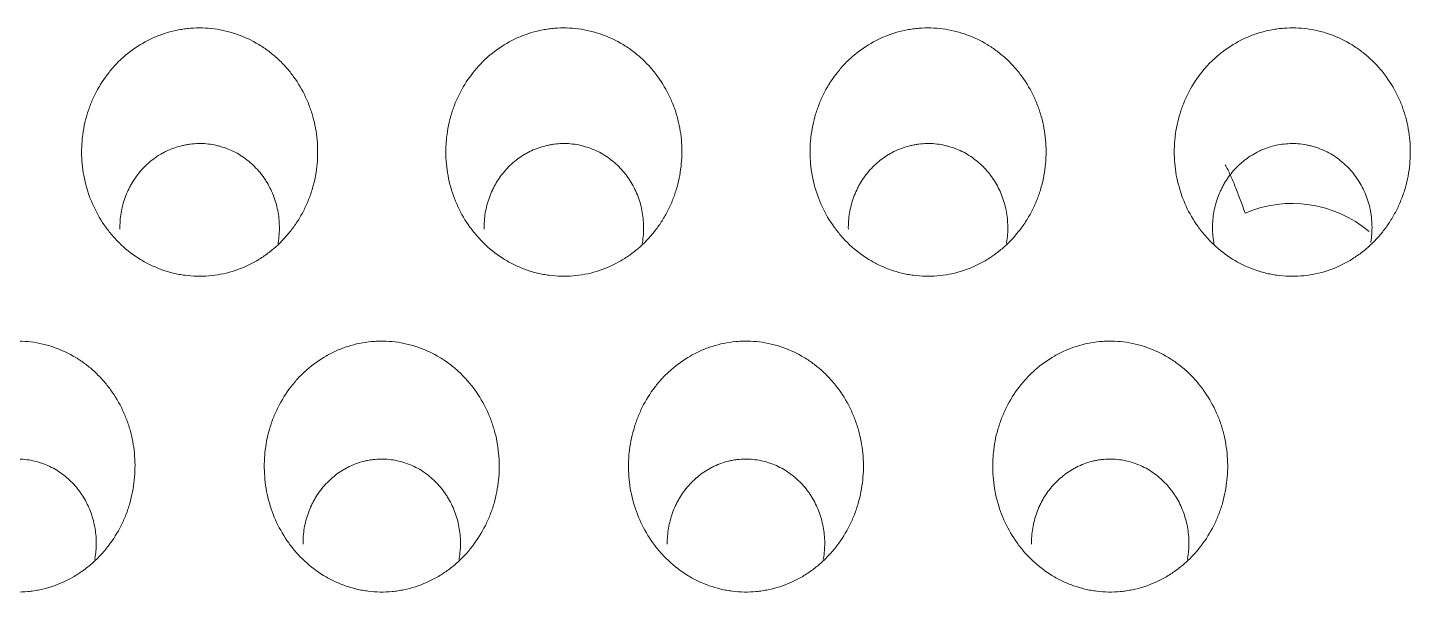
# Model space of a CAD drawing. Header units: millimetres. Extents: x 70151 to 230897, y 35202 to 113211.
# Drawn here: x 179028.43 to 179039.77, y 69169.37 to 69174 of the extents above; entities that cross this region are included whole.
import ezdxf

# ---------------------------------------------------------------- set-up
doc = ezdxf.new("R2010")
doc.units = ezdxf.units.MM
doc.header["$LTSCALE"] = 50
doc.layers.add('2-con', color=2, linetype='Continuous')
doc.layers.add('mark-B', color=2, linetype='Continuous', lineweight=20)

# ---------------------------------------------------------------- blocks, each defined once
blk = doc.blocks.new('무풍1WAY 대형')
at = {"layer": 'mark-B'}
blk.add_ellipse((-383.887, -412.084), major_axis=(0, -1.029), ratio=0.971746, start_param=5.601862, end_param=6.680396, dxfattribs=at)
for points, knots in [([(-381.63, -410.329), (-381.592, -410.383), (-381.559, -410.439), (-381.504, -410.556), (-381.482, -410.617), (-381.449, -410.744), (-381.438, -410.808), (-381.431, -410.905), (-381.43, -410.938), (-381.43, -410.987), (-381.431, -411.003), (-381.433, -411.036), (-381.434, -411.052), (-381.442, -411.133), (-381.454, -411.197), (-381.481, -411.29), (-381.492, -411.321), (-381.515, -411.382), (-381.529, -411.412), (-381.572, -411.5), (-381.607, -411.555), (-381.666, -411.632), (-381.687, -411.657), (-381.72, -411.693), (-381.732, -411.705), (-381.755, -411.727), (-381.767, -411.739), (-381.828, -411.792), (-381.881, -411.83), (-381.952, -411.87), (-381.966, -411.878), (-381.996, -411.893), (-382.011, -411.9), (-382.056, -411.92), (-382.086, -411.931), (-382.179, -411.961), (-382.243, -411.974), (-382.325, -411.981), (-382.341, -411.983), (-382.374, -411.984), (-382.39, -411.984), (-382.439, -411.983), (-382.504, -411.979), (-382.568, -411.968), (-382.616, -411.956), (-382.632, -411.952), (-382.664, -411.943), (-382.679, -411.938), (-382.756, -411.911), (-382.815, -411.883), (-382.885, -411.841), (-382.899, -411.832), (-382.926, -411.814), (-382.966, -411.785), (-383.029, -411.733), (-383.074, -411.686), (-383.117, -411.637), (-383.138, -411.611), (-383.195, -411.532), (-383.228, -411.476), (-383.263, -411.402), (-383.269, -411.387), (-383.282, -411.357), (-383.288, -411.342), (-383.305, -411.295), (-383.314, -411.264), (-383.339, -411.17), (-383.349, -411.106), (-383.357, -411.008), (-383.358, -410.975), (-383.357, -410.91), (-383.355, -410.877), (-383.345, -410.781), (-383.332, -410.717), (-383.31, -410.638), (-383.305, -410.622), (-383.294, -410.591), (-383.277, -410.545), (-383.258, -410.501), (-383.214, -410.414), (-383.18, -410.359), (-383.12, -410.28), (-383.099, -410.255), (-383.055, -410.208), (-383.008, -410.162), (-382.958, -410.122), (-382.918, -410.093), (-382.905, -410.084), (-382.877, -410.066), (-382.863, -410.057), (-382.792, -410.017), (-382.732, -409.99), (-382.639, -409.96), (-382.608, -409.952), (-382.56, -409.942), (-382.543, -409.939), (-382.511, -409.934), (-382.495, -409.932), (-382.414, -409.925), (-382.348, -409.925), (-382.267, -409.936), (-382.251, -409.938), (-382.218, -409.944), (-382.17, -409.954), (-382.092, -409.977), (-382.032, -410.002), (-381.987, -410.023), (-381.973, -410.03), (-381.944, -410.046), (-381.93, -410.054), (-381.86, -410.097), (-381.808, -410.137), (-381.736, -410.204), (-381.714, -410.227), (-381.67, -410.277), (-381.65, -410.302), (-381.63, -410.329)], [0, 0, 0, 0, 0.03125, 0.03125, 0.0625, 0.0625, 0.09375, 0.09375, 0.109375, 0.109375, 0.117188, 0.117188, 0.125, 0.125, 0.15625, 0.15625, 0.171875, 0.171875, 0.1875, 0.1875, 0.21875, 0.21875, 0.234375, 0.234375, 0.242188, 0.242188, 0.25, 0.25, 0.28125, 0.28125, 0.289063, 0.289063, 0.296875, 0.296875, 0.3125, 0.3125, 0.34375, 0.34375, 0.351563, 0.351563, 0.359375, 0.359375, 0.375, 0.390625, 0.390625, 0.398438, 0.398438, 0.40625, 0.40625, 0.4375, 0.4375, 0.445313, 0.445313, 0.453125, 0.46875, 0.484375, 0.484375, 0.5, 0.5, 0.53125, 0.53125, 0.539063, 0.539063, 0.546875, 0.546875, 0.5625, 0.5625, 0.59375, 0.59375, 0.609375, 0.609375, 0.625, 0.625, 0.65625, 0.65625, 0.664063, 0.664063, 0.671875, 0.6875, 0.6875, 0.71875, 0.71875, 0.734375, 0.734375, 0.75, 0.765625, 0.765625, 0.773438, 0.773438, 0.78125, 0.78125, 0.8125, 0.8125, 0.828125, 0.828125, 0.835938, 0.835938, 0.84375, 0.84375, 0.875, 0.875, 0.882813, 0.882813, 0.890625, 0.90625, 0.921875, 0.921875, 0.929688, 0.929688, 0.9375, 0.9375, 0.96875, 0.96875, 0.984375, 0.984375, 1, 1, 1, 1]), ([(-378.643, -410.329), (-378.604, -410.383), (-378.572, -410.439), (-378.517, -410.556), (-378.495, -410.617), (-378.461, -410.744), (-378.451, -410.808), (-378.443, -410.905), (-378.442, -410.938), (-378.443, -410.987), (-378.443, -411.003), (-378.445, -411.036), (-378.446, -411.052), (-378.455, -411.133), (-378.467, -411.197), (-378.494, -411.29), (-378.504, -411.321), (-378.528, -411.382), (-378.541, -411.412), (-378.585, -411.5), (-378.619, -411.555), (-378.678, -411.632), (-378.699, -411.657), (-378.733, -411.693), (-378.744, -411.705), (-378.768, -411.727), (-378.78, -411.739), (-378.841, -411.792), (-378.894, -411.83), (-378.964, -411.87), (-378.979, -411.878), (-379.008, -411.893), (-379.023, -411.9), (-379.068, -411.92), (-379.099, -411.931), (-379.192, -411.961), (-379.255, -411.974), (-379.337, -411.981), (-379.354, -411.983), (-379.386, -411.984), (-379.403, -411.984), (-379.452, -411.983), (-379.516, -411.979), (-379.581, -411.968), (-379.629, -411.956), (-379.645, -411.952), (-379.676, -411.943), (-379.692, -411.938), (-379.769, -411.911), (-379.828, -411.883), (-379.898, -411.841), (-379.912, -411.832), (-379.939, -411.814), (-379.979, -411.785), (-380.041, -411.733), (-380.086, -411.686), (-380.13, -411.637), (-380.15, -411.611), (-380.208, -411.532), (-380.241, -411.476), (-380.275, -411.402), (-380.282, -411.387), (-380.294, -411.357), (-380.3, -411.342), (-380.317, -411.295), (-380.327, -411.264), (-380.351, -411.17), (-380.362, -411.106), (-380.369, -411.008), (-380.37, -410.975), (-380.369, -410.91), (-380.367, -410.877), (-380.357, -410.781), (-380.345, -410.717), (-380.322, -410.638), (-380.317, -410.622), (-380.307, -410.591), (-380.29, -410.545), (-380.27, -410.501), (-380.227, -410.414), (-380.192, -410.359), (-380.133, -410.28), (-380.111, -410.255), (-380.067, -410.208), (-380.021, -410.162), (-379.97, -410.122), (-379.93, -410.093), (-379.917, -410.084), (-379.889, -410.066), (-379.875, -410.057), (-379.804, -410.017), (-379.745, -409.99), (-379.652, -409.96), (-379.62, -409.952), (-379.572, -409.942), (-379.556, -409.939), (-379.523, -409.934), (-379.507, -409.932), (-379.426, -409.925), (-379.361, -409.925), (-379.279, -409.936), (-379.263, -409.938), (-379.231, -409.944), (-379.183, -409.954), (-379.105, -409.977), (-379.044, -410.002), (-379, -410.023), (-378.985, -410.03), (-378.956, -410.046), (-378.942, -410.054), (-378.872, -410.097), (-378.821, -410.137), (-378.749, -410.204), (-378.726, -410.227), (-378.683, -410.277), (-378.662, -410.302), (-378.643, -410.329)], [0, 0, 0, 0, 0.03125, 0.03125, 0.0625, 0.0625, 0.09375, 0.09375, 0.109375, 0.109375, 0.117188, 0.117188, 0.125, 0.125, 0.15625, 0.15625, 0.171875, 0.171875, 0.1875, 0.1875, 0.21875, 0.21875, 0.234375, 0.234375, 0.242188, 0.242188, 0.25, 0.25, 0.28125, 0.28125, 0.289063, 0.289063, 0.296875, 0.296875, 0.3125, 0.3125, 0.34375, 0.34375, 0.351562, 0.351562, 0.359375, 0.359375, 0.375, 0.390625, 0.390625, 0.398437, 0.398437, 0.40625, 0.40625, 0.4375, 0.4375, 0.445312, 0.445312, 0.453125, 0.46875, 0.484375, 0.484375, 0.5, 0.5, 0.53125, 0.53125, 0.539062, 0.539062, 0.546875, 0.546875, 0.5625, 0.5625, 0.59375, 0.59375, 0.609375, 0.609375, 0.625, 0.625, 0.65625, 0.65625, 0.664063, 0.664063, 0.671875, 0.6875, 0.6875, 0.71875, 0.71875, 0.734375, 0.734375, 0.75, 0.765625, 0.765625, 0.773438, 0.773438, 0.78125, 0.78125, 0.8125, 0.8125, 0.828125, 0.828125, 0.835938, 0.835938, 0.84375, 0.84375, 0.875, 0.875, 0.882813, 0.882813, 0.890625, 0.90625, 0.921875, 0.921875, 0.929688, 0.929688, 0.9375, 0.9375, 0.96875, 0.96875, 0.984375, 0.984375, 1, 1, 1, 1]), ([(-375.655, -410.329), (-375.617, -410.383), (-375.584, -410.439), (-375.529, -410.556), (-375.507, -410.617), (-375.474, -410.744), (-375.463, -410.808), (-375.456, -410.905), (-375.455, -410.938), (-375.455, -410.987), (-375.456, -411.003), (-375.457, -411.036), (-375.459, -411.052), (-375.467, -411.133), (-375.479, -411.197), (-375.506, -411.29), (-375.516, -411.321), (-375.54, -411.382), (-375.554, -411.412), (-375.597, -411.5), (-375.632, -411.555), (-375.691, -411.632), (-375.712, -411.657), (-375.745, -411.693), (-375.757, -411.705), (-375.78, -411.727), (-375.792, -411.739), (-375.853, -411.792), (-375.906, -411.83), (-375.977, -411.87), (-375.991, -411.878), (-376.021, -411.893), (-376.036, -411.9), (-376.081, -411.92), (-376.111, -411.931), (-376.204, -411.961), (-376.268, -411.974), (-376.35, -411.981), (-376.366, -411.983), (-376.399, -411.984), (-376.415, -411.984), (-376.464, -411.983), (-376.529, -411.979), (-376.593, -411.968), (-376.641, -411.956), (-376.657, -411.952), (-376.689, -411.943), (-376.704, -411.938), (-376.781, -411.911), (-376.84, -411.883), (-376.91, -411.841), (-376.924, -411.832), (-376.951, -411.814), (-376.991, -411.785), (-377.053, -411.733), (-377.099, -411.686), (-377.142, -411.637), (-377.163, -411.611), (-377.22, -411.532), (-377.253, -411.476), (-377.288, -411.402), (-377.294, -411.387), (-377.307, -411.357), (-377.313, -411.342), (-377.329, -411.295), (-377.339, -411.264), (-377.364, -411.17), (-377.374, -411.106), (-377.382, -411.008), (-377.383, -410.975), (-377.382, -410.91), (-377.38, -410.877), (-377.37, -410.781), (-377.357, -410.717), (-377.335, -410.638), (-377.33, -410.622), (-377.319, -410.591), (-377.302, -410.545), (-377.283, -410.501), (-377.239, -410.414), (-377.205, -410.359), (-377.145, -410.28), (-377.124, -410.255), (-377.08, -410.208), (-377.033, -410.162), (-376.983, -410.122), (-376.943, -410.093), (-376.929, -410.084), (-376.902, -410.066), (-376.888, -410.057), (-376.817, -410.017), (-376.757, -409.99), (-376.664, -409.96), (-376.633, -409.952), (-376.584, -409.942), (-376.568, -409.939), (-376.536, -409.934), (-376.52, -409.932), (-376.438, -409.925), (-376.373, -409.925), (-376.292, -409.936), (-376.276, -409.938), (-376.243, -409.944), (-376.195, -409.954), (-376.117, -409.977), (-376.057, -410.002), (-376.012, -410.023), (-375.998, -410.03), (-375.969, -410.046), (-375.955, -410.054), (-375.885, -410.097), (-375.833, -410.137), (-375.761, -410.204), (-375.738, -410.227), (-375.695, -410.277), (-375.675, -410.302), (-375.655, -410.329)], [0, 0, 0, 0, 0.03125, 0.03125, 0.0625, 0.0625, 0.09375, 0.09375, 0.109375, 0.109375, 0.117187, 0.117187, 0.125, 0.125, 0.15625, 0.15625, 0.171875, 0.171875, 0.1875, 0.1875, 0.21875, 0.21875, 0.234375, 0.234375, 0.242187, 0.242187, 0.25, 0.25, 0.28125, 0.28125, 0.289062, 0.289062, 0.296875, 0.296875, 0.3125, 0.3125, 0.34375, 0.34375, 0.351562, 0.351562, 0.359375, 0.359375, 0.375, 0.390625, 0.390625, 0.398437, 0.398437, 0.40625, 0.40625, 0.4375, 0.4375, 0.445312, 0.445312, 0.453125, 0.46875, 0.484375, 0.484375, 0.5, 0.5, 0.53125, 0.53125, 0.539062, 0.539062, 0.546875, 0.546875, 0.5625, 0.5625, 0.59375, 0.59375, 0.609375, 0.609375, 0.625, 0.625, 0.65625, 0.65625, 0.664062, 0.664062, 0.671875, 0.6875, 0.6875, 0.71875, 0.71875, 0.734375, 0.734375, 0.75, 0.765625, 0.765625, 0.773437, 0.773437, 0.78125, 0.78125, 0.8125, 0.8125, 0.828125, 0.828125, 0.835937, 0.835937, 0.84375, 0.84375, 0.875, 0.875, 0.882812, 0.882812, 0.890625, 0.90625, 0.921875, 0.921875, 0.929687, 0.929687, 0.9375, 0.9375, 0.96875, 0.96875, 0.984375, 0.984375, 1, 1, 1, 1]), ([(-372.668, -410.329), (-372.629, -410.383), (-372.597, -410.439), (-372.542, -410.556), (-372.52, -410.617), (-372.486, -410.744), (-372.476, -410.808), (-372.468, -410.905), (-372.467, -410.938), (-372.468, -410.987), (-372.468, -411.003), (-372.47, -411.036), (-372.471, -411.052), (-372.479, -411.133), (-372.492, -411.197), (-372.519, -411.29), (-372.529, -411.321), (-372.553, -411.382), (-372.566, -411.412), (-372.61, -411.5), (-372.644, -411.555), (-372.703, -411.632), (-372.724, -411.657), (-372.758, -411.693), (-372.769, -411.705), (-372.793, -411.727), (-372.805, -411.739), (-372.866, -411.792), (-372.919, -411.83), (-372.989, -411.87), (-373.004, -411.878), (-373.033, -411.893), (-373.048, -411.9), (-373.093, -411.92), (-373.124, -411.931), (-373.216, -411.961), (-373.28, -411.974), (-373.362, -411.981), (-373.379, -411.983), (-373.411, -411.984), (-373.428, -411.984), (-373.476, -411.983), (-373.541, -411.979), (-373.606, -411.968), (-373.654, -411.956), (-373.67, -411.952), (-373.701, -411.943), (-373.717, -411.938), (-373.794, -411.911), (-373.853, -411.883), (-373.923, -411.841), (-373.936, -411.832), (-373.964, -411.814), (-374.004, -411.785), (-374.066, -411.733), (-374.111, -411.686), (-374.155, -411.637), (-374.175, -411.611), (-374.233, -411.532), (-374.266, -411.476), (-374.3, -411.402), (-374.307, -411.387), (-374.319, -411.357), (-374.325, -411.342), (-374.342, -411.295), (-374.352, -411.264), (-374.376, -411.17), (-374.387, -411.106), (-374.394, -411.008), (-374.395, -410.975), (-374.394, -410.91), (-374.392, -410.877), (-374.382, -410.781), (-374.37, -410.717), (-374.347, -410.638), (-374.342, -410.622), (-374.332, -410.591), (-374.315, -410.545), (-374.295, -410.501), (-374.252, -410.414), (-374.217, -410.359), (-374.157, -410.28), (-374.136, -410.255), (-374.092, -410.208), (-374.046, -410.162), (-373.995, -410.122), (-373.955, -410.093), (-373.942, -410.084), (-373.914, -410.066), (-373.9, -410.057), (-373.829, -410.017), (-373.77, -409.99), (-373.677, -409.96), (-373.645, -409.952), (-373.597, -409.942), (-373.581, -409.939), (-373.548, -409.934), (-373.532, -409.932), (-373.451, -409.925), (-373.386, -409.925), (-373.304, -409.936), (-373.288, -409.938), (-373.256, -409.944), (-373.208, -409.954), (-373.129, -409.977), (-373.069, -410.002), (-373.025, -410.023), (-373.01, -410.03), (-372.981, -410.046), (-372.967, -410.054), (-372.897, -410.097), (-372.846, -410.137), (-372.774, -410.204), (-372.751, -410.227), (-372.707, -410.277), (-372.687, -410.302), (-372.668, -410.329)], [0, 0, 0, 0, 0.03125, 0.03125, 0.0625, 0.0625, 0.09375, 0.09375, 0.109375, 0.109375, 0.117187, 0.117187, 0.125, 0.125, 0.15625, 0.15625, 0.171875, 0.171875, 0.1875, 0.1875, 0.21875, 0.21875, 0.234375, 0.234375, 0.242187, 0.242187, 0.25, 0.25, 0.28125, 0.28125, 0.289062, 0.289062, 0.296875, 0.296875, 0.3125, 0.3125, 0.34375, 0.34375, 0.351562, 0.351562, 0.359375, 0.359375, 0.375, 0.390625, 0.390625, 0.398437, 0.398437, 0.40625, 0.40625, 0.4375, 0.4375, 0.445312, 0.445312, 0.453125, 0.46875, 0.484375, 0.484375, 0.5, 0.5, 0.53125, 0.53125, 0.539062, 0.539062, 0.546875, 0.546875, 0.5625, 0.5625, 0.59375, 0.59375, 0.609375, 0.609375, 0.625, 0.625, 0.65625, 0.65625, 0.664062, 0.664062, 0.671875, 0.6875, 0.6875, 0.71875, 0.71875, 0.734375, 0.734375, 0.75, 0.765625, 0.765625, 0.773437, 0.773437, 0.78125, 0.78125, 0.8125, 0.8125, 0.828125, 0.828125, 0.835937, 0.835937, 0.84375, 0.84375, 0.875, 0.875, 0.882812, 0.882812, 0.890625, 0.90625, 0.921875, 0.921875, 0.929687, 0.929687, 0.9375, 0.9375, 0.96875, 0.96875, 0.984375, 0.984375, 1, 1, 1, 1]), ([(-381.748, -410.318), (-381.748, -410.34), (-381.748, -410.362), (-381.752, -410.406), (-381.754, -410.428), (-381.766, -410.493), (-381.777, -410.535), (-381.799, -410.597), (-381.807, -410.617), (-381.821, -410.647), (-381.826, -410.657), (-381.837, -410.676), (-381.842, -410.686), (-381.87, -410.733), (-381.895, -410.768), (-381.939, -410.818), (-381.955, -410.833), (-381.987, -410.863), (-382.021, -410.891), (-382.066, -410.922), (-382.094, -410.938), (-382.114, -410.949), (-382.124, -410.954), (-382.174, -410.977), (-382.215, -410.991), (-382.268, -411.004), (-382.279, -411.006), (-382.301, -411.01), (-382.312, -411.011), (-382.345, -411.015), (-382.367, -411.017), (-382.432, -411.017), (-382.476, -411.013), (-382.54, -410.999), (-382.562, -410.993), (-382.603, -410.98), (-382.644, -410.964), (-382.683, -410.944), (-382.721, -410.922), (-382.739, -410.91), (-382.793, -410.871), (-382.825, -410.842), (-382.869, -410.794), (-382.883, -410.777), (-382.903, -410.751), (-382.91, -410.742), (-382.922, -410.724), (-382.928, -410.715), (-382.957, -410.668), (-382.976, -410.629), (-382.999, -410.568), (-383.006, -410.547), (-383.018, -410.505), (-383.023, -410.483), (-383.035, -410.419), (-383.039, -410.376), (-383.04, -410.321), (-383.039, -410.31), (-383.039, -410.288), (-383.038, -410.277), (-383.035, -410.244), (-383.033, -410.222), (-383.028, -410.198), (-383.028, -410.196), (-383.028, -410.194)], [0, 0, 0, 0, 0.029318, 0.029318, 0.058636, 0.058636, 0.117271, 0.117271, 0.146589, 0.146589, 0.161248, 0.161248, 0.175907, 0.175907, 0.234542, 0.234542, 0.26386, 0.26386, 0.293178, 0.322495, 0.337154, 0.337154, 0.351813, 0.351813, 0.410449, 0.410449, 0.425107, 0.425107, 0.439766, 0.439766, 0.469084, 0.469084, 0.52772, 0.52772, 0.557037, 0.557037, 0.586355, 0.615673, 0.615673, 0.644991, 0.644991, 0.703626, 0.703626, 0.732944, 0.732944, 0.747603, 0.747603, 0.762262, 0.762262, 0.820897, 0.820897, 0.850215, 0.850215, 0.879533, 0.879533, 0.938168, 0.938168, 0.952827, 0.952827, 0.967486, 0.967486, 0.996804, 0.996804, 1, 1, 1, 1]), ([(-378.76, -410.318), (-378.76, -410.34), (-378.761, -410.362), (-378.764, -410.406), (-378.767, -410.428), (-378.778, -410.493), (-378.789, -410.535), (-378.811, -410.597), (-378.82, -410.617), (-378.834, -410.647), (-378.839, -410.657), (-378.849, -410.676), (-378.854, -410.686), (-378.882, -410.733), (-378.908, -410.768), (-378.952, -410.818), (-378.967, -410.833), (-378.999, -410.863), (-379.033, -410.891), (-379.078, -410.922), (-379.107, -410.938), (-379.126, -410.949), (-379.136, -410.954), (-379.186, -410.977), (-379.227, -410.991), (-379.281, -411.004), (-379.291, -411.006), (-379.313, -411.01), (-379.324, -411.011), (-379.357, -411.015), (-379.379, -411.017), (-379.444, -411.017), (-379.488, -411.013), (-379.553, -410.999), (-379.574, -410.993), (-379.616, -410.98), (-379.656, -410.964), (-379.695, -410.944), (-379.733, -410.922), (-379.752, -410.91), (-379.805, -410.871), (-379.838, -410.842), (-379.882, -410.794), (-379.896, -410.777), (-379.916, -410.751), (-379.922, -410.742), (-379.935, -410.724), (-379.94, -410.715), (-379.969, -410.668), (-379.988, -410.629), (-380.012, -410.568), (-380.019, -410.547), (-380.03, -410.505), (-380.035, -410.483), (-380.047, -410.419), (-380.052, -410.376), (-380.052, -410.321), (-380.052, -410.31), (-380.051, -410.288), (-380.05, -410.277), (-380.048, -410.244), (-380.045, -410.222), (-380.041, -410.198), (-380.04, -410.196), (-380.04, -410.194)], [0, 0, 0, 0, 0.029318, 0.029318, 0.058636, 0.058636, 0.117271, 0.117271, 0.146589, 0.146589, 0.161248, 0.161248, 0.175907, 0.175907, 0.234542, 0.234542, 0.26386, 0.26386, 0.293178, 0.322495, 0.337154, 0.337154, 0.351813, 0.351813, 0.410449, 0.410449, 0.425107, 0.425107, 0.439766, 0.439766, 0.469084, 0.469084, 0.52772, 0.52772, 0.557037, 0.557037, 0.586355, 0.615673, 0.615673, 0.644991, 0.644991, 0.703626, 0.703626, 0.732944, 0.732944, 0.747603, 0.747603, 0.762262, 0.762262, 0.820897, 0.820897, 0.850215, 0.850215, 0.879533, 0.879533, 0.938168, 0.938168, 0.952827, 0.952827, 0.967486, 0.967486, 0.996804, 0.996804, 1, 1, 1, 1]), ([(-375.773, -410.318), (-375.772, -410.34), (-375.773, -410.362), (-375.777, -410.406), (-375.779, -410.428), (-375.79, -410.493), (-375.802, -410.535), (-375.824, -410.597), (-375.832, -410.617), (-375.846, -410.647), (-375.851, -410.657), (-375.862, -410.676), (-375.867, -410.686), (-375.895, -410.733), (-375.92, -410.768), (-375.964, -410.818), (-375.98, -410.833), (-376.012, -410.863), (-376.045, -410.891), (-376.091, -410.922), (-376.119, -410.938), (-376.139, -410.949), (-376.149, -410.954), (-376.199, -410.977), (-376.24, -410.991), (-376.293, -411.004), (-376.304, -411.006), (-376.326, -411.01), (-376.337, -411.011), (-376.37, -411.015), (-376.391, -411.017), (-376.457, -411.017), (-376.5, -411.013), (-376.565, -410.999), (-376.587, -410.993), (-376.628, -410.98), (-376.669, -410.964), (-376.708, -410.944), (-376.746, -410.922), (-376.764, -410.91), (-376.818, -410.871), (-376.85, -410.842), (-376.894, -410.794), (-376.908, -410.777), (-376.928, -410.751), (-376.935, -410.742), (-376.947, -410.724), (-376.953, -410.715), (-376.981, -410.668), (-377.001, -410.629), (-377.024, -410.568), (-377.031, -410.547), (-377.043, -410.505), (-377.048, -410.483), (-377.06, -410.419), (-377.064, -410.376), (-377.065, -410.321), (-377.064, -410.31), (-377.064, -410.288), (-377.063, -410.277), (-377.06, -410.244), (-377.057, -410.222), (-377.053, -410.198), (-377.053, -410.196), (-377.053, -410.194)], [0, 0, 0, 0, 0.029318, 0.029318, 0.058636, 0.058636, 0.117271, 0.117271, 0.146589, 0.146589, 0.161248, 0.161248, 0.175907, 0.175907, 0.234542, 0.234542, 0.26386, 0.26386, 0.293178, 0.322495, 0.337154, 0.337154, 0.351813, 0.351813, 0.410449, 0.410449, 0.425107, 0.425107, 0.439766, 0.439766, 0.469084, 0.469084, 0.52772, 0.52772, 0.557037, 0.557037, 0.586355, 0.615673, 0.615673, 0.644991, 0.644991, 0.703626, 0.703626, 0.732944, 0.732944, 0.747603, 0.747603, 0.762262, 0.762262, 0.820897, 0.820897, 0.850215, 0.850215, 0.879533, 0.879533, 0.938168, 0.938168, 0.952827, 0.952827, 0.967486, 0.967486, 0.996804, 0.996804, 1, 1, 1, 1]), ([(-372.785, -410.318), (-372.785, -410.34), (-372.786, -410.362), (-372.789, -410.406), (-372.792, -410.428), (-372.803, -410.493), (-372.814, -410.535), (-372.836, -410.597), (-372.845, -410.617), (-372.859, -410.647), (-372.864, -410.657), (-372.874, -410.676), (-372.879, -410.686), (-372.907, -410.733), (-372.933, -410.768), (-372.976, -410.818), (-372.992, -410.833), (-373.024, -410.863), (-373.058, -410.891), (-373.103, -410.922), (-373.132, -410.938), (-373.151, -410.949), (-373.161, -410.954), (-373.211, -410.977), (-373.252, -410.991), (-373.306, -411.004), (-373.316, -411.006), (-373.338, -411.01), (-373.349, -411.011), (-373.382, -411.015), (-373.404, -411.017), (-373.469, -411.017), (-373.513, -411.013), (-373.578, -410.999), (-373.599, -410.993), (-373.641, -410.98), (-373.681, -410.964), (-373.72, -410.944), (-373.758, -410.922), (-373.777, -410.91), (-373.83, -410.871), (-373.862, -410.842), (-373.907, -410.794), (-373.921, -410.777), (-373.941, -410.751), (-373.947, -410.742), (-373.959, -410.724), (-373.965, -410.715), (-373.994, -410.668), (-374.013, -410.629), (-374.037, -410.568), (-374.043, -410.547), (-374.055, -410.505), (-374.06, -410.483), (-374.072, -410.419), (-374.077, -410.376), (-374.077, -410.321), (-374.077, -410.31), (-374.076, -410.288), (-374.075, -410.277), (-374.073, -410.244), (-374.07, -410.222), (-374.066, -410.198), (-374.065, -410.196), (-374.065, -410.194)], [0, 0, 0, 0, 0.029318, 0.029318, 0.058636, 0.058636, 0.117271, 0.117271, 0.146589, 0.146589, 0.161248, 0.161248, 0.175907, 0.175907, 0.234542, 0.234542, 0.26386, 0.26386, 0.293178, 0.322495, 0.337154, 0.337154, 0.351813, 0.351813, 0.410449, 0.410449, 0.425107, 0.425107, 0.439766, 0.439766, 0.469084, 0.469084, 0.52772, 0.52772, 0.557037, 0.557037, 0.586355, 0.615673, 0.615673, 0.644991, 0.644991, 0.703626, 0.703626, 0.732944, 0.732944, 0.747603, 0.747603, 0.762262, 0.762262, 0.820897, 0.820897, 0.850215, 0.850215, 0.879533, 0.879533, 0.938168, 0.938168, 0.952827, 0.952827, 0.967486, 0.967486, 0.996804, 0.996804, 1, 1, 1, 1]), ([(-383.114, -412.924), (-383.076, -412.977), (-383.043, -413.033), (-382.989, -413.15), (-382.968, -413.211), (-382.944, -413.306), (-382.937, -413.338), (-382.927, -413.402), (-382.92, -413.466), (-382.919, -413.531), (-382.92, -413.58), (-382.921, -413.596), (-382.923, -413.629), (-382.925, -413.645), (-382.934, -413.726), (-382.947, -413.789), (-382.976, -413.882), (-382.987, -413.912), (-383.006, -413.957), (-383.012, -413.972), (-383.026, -414.002), (-383.033, -414.016), (-383.071, -414.088), (-383.107, -414.142), (-383.168, -414.218), (-383.189, -414.242), (-383.224, -414.277), (-383.236, -414.288), (-383.26, -414.31), (-383.272, -414.321), (-383.334, -414.373), (-383.388, -414.409), (-383.459, -414.448), (-383.474, -414.455), (-383.503, -414.469), (-383.519, -414.476), (-383.564, -414.495), (-383.625, -414.516), (-383.688, -414.531), (-383.736, -414.54), (-383.752, -414.542), (-383.785, -414.547), (-383.801, -414.548), (-383.883, -414.555), (-383.948, -414.553), (-384.045, -414.539), (-384.077, -414.533), (-384.124, -414.522), (-384.14, -414.517), (-384.172, -414.508), (-384.187, -414.503), (-384.264, -414.475), (-384.322, -414.447), (-384.392, -414.404), (-384.406, -414.395), (-384.433, -414.377), (-384.472, -414.348), (-384.534, -414.295), (-384.579, -414.249), (-384.622, -414.2), (-384.642, -414.174), (-384.699, -414.095), (-384.732, -414.039), (-384.773, -413.95), (-384.785, -413.92), (-384.806, -413.858), (-384.816, -413.827), (-384.839, -413.733), (-384.849, -413.669), (-384.855, -413.572), (-384.856, -413.539), (-384.854, -413.474), (-384.852, -413.442), (-384.84, -413.345), (-384.827, -413.282), (-384.803, -413.204), (-384.797, -413.189), (-384.786, -413.158), (-384.769, -413.112), (-384.734, -413.039), (-384.701, -412.984), (-384.666, -412.929), (-384.647, -412.903), (-384.585, -412.826), (-384.54, -412.78), (-384.466, -412.717), (-384.44, -412.698), (-384.399, -412.67), (-384.386, -412.661), (-384.358, -412.644), (-384.343, -412.636), (-384.272, -412.597), (-384.212, -412.572), (-384.118, -412.544), (-384.087, -412.537), (-384.022, -412.525), (-383.989, -412.521), (-383.892, -412.513), (-383.827, -412.515), (-383.746, -412.526), (-383.73, -412.529), (-383.698, -412.535), (-383.65, -412.546), (-383.572, -412.57), (-383.512, -412.595), (-383.468, -412.616), (-383.453, -412.624), (-383.425, -412.64), (-383.411, -412.648), (-383.341, -412.691), (-383.29, -412.731), (-383.219, -412.798), (-383.196, -412.822), (-383.153, -412.871), (-383.133, -412.897), (-383.114, -412.924)], [0, 0, 0, 0, 0.03125, 0.03125, 0.0625, 0.0625, 0.078125, 0.078125, 0.09375, 0.109375, 0.109375, 0.117187, 0.117187, 0.125, 0.125, 0.15625, 0.15625, 0.171875, 0.171875, 0.179687, 0.179687, 0.1875, 0.1875, 0.21875, 0.21875, 0.234375, 0.234375, 0.242187, 0.242187, 0.25, 0.25, 0.28125, 0.28125, 0.289062, 0.289062, 0.296875, 0.296875, 0.3125, 0.328125, 0.328125, 0.335937, 0.335937, 0.34375, 0.34375, 0.375, 0.375, 0.390625, 0.390625, 0.398437, 0.398437, 0.40625, 0.40625, 0.4375, 0.4375, 0.445312, 0.445312, 0.453125, 0.46875, 0.484375, 0.484375, 0.5, 0.5, 0.53125, 0.53125, 0.546875, 0.546875, 0.5625, 0.5625, 0.59375, 0.59375, 0.609375, 0.609375, 0.625, 0.625, 0.65625, 0.65625, 0.664062, 0.664062, 0.671875, 0.6875, 0.703125, 0.703125, 0.71875, 0.71875, 0.75, 0.75, 0.765625, 0.765625, 0.773438, 0.773438, 0.78125, 0.78125, 0.8125, 0.8125, 0.828125, 0.828125, 0.84375, 0.84375, 0.875, 0.875, 0.882812, 0.882812, 0.890625, 0.90625, 0.921875, 0.921875, 0.929687, 0.929687, 0.9375, 0.9375, 0.96875, 0.96875, 0.984375, 0.984375, 1, 1, 1, 1]), ([(-380.129, -412.919), (-380.091, -412.972), (-380.058, -413.028), (-380.004, -413.145), (-379.982, -413.206), (-379.958, -413.301), (-379.951, -413.333), (-379.94, -413.397), (-379.933, -413.461), (-379.931, -413.526), (-379.932, -413.574), (-379.933, -413.591), (-379.935, -413.623), (-379.937, -413.639), (-379.946, -413.72), (-379.959, -413.784), (-379.987, -413.876), (-379.998, -413.907), (-380.016, -413.952), (-380.022, -413.967), (-380.036, -413.997), (-380.043, -414.011), (-380.081, -414.083), (-380.116, -414.137), (-380.177, -414.213), (-380.198, -414.238), (-380.232, -414.273), (-380.244, -414.284), (-380.268, -414.307), (-380.28, -414.317), (-380.342, -414.37), (-380.395, -414.406), (-380.467, -414.445), (-380.481, -414.453), (-380.511, -414.467), (-380.526, -414.474), (-380.571, -414.493), (-380.632, -414.515), (-380.695, -414.53), (-380.743, -414.539), (-380.759, -414.542), (-380.792, -414.546), (-380.808, -414.548), (-380.89, -414.555), (-380.955, -414.553), (-381.051, -414.54), (-381.084, -414.534), (-381.131, -414.523), (-381.147, -414.519), (-381.179, -414.509), (-381.194, -414.504), (-381.271, -414.477), (-381.33, -414.45), (-381.399, -414.407), (-381.413, -414.398), (-381.44, -414.38), (-381.48, -414.351), (-381.542, -414.299), (-381.588, -414.253), (-381.62, -414.216), (-381.631, -414.204), (-381.651, -414.178), (-381.661, -414.165), (-381.709, -414.099), (-381.742, -414.043), (-381.783, -413.955), (-381.795, -413.925), (-381.817, -413.864), (-381.827, -413.833), (-381.851, -413.738), (-381.861, -413.675), (-381.868, -413.577), (-381.868, -413.544), (-381.867, -413.479), (-381.865, -413.447), (-381.854, -413.351), (-381.841, -413.288), (-381.817, -413.209), (-381.812, -413.194), (-381.801, -413.163), (-381.783, -413.118), (-381.749, -413.044), (-381.717, -412.988), (-381.69, -412.948), (-381.681, -412.934), (-381.662, -412.908), (-381.652, -412.895), (-381.601, -412.83), (-381.556, -412.784), (-381.482, -412.721), (-381.457, -412.701), (-381.416, -412.673), (-381.403, -412.664), (-381.375, -412.647), (-381.361, -412.639), (-381.289, -412.599), (-381.229, -412.574), (-381.136, -412.546), (-381.104, -412.538), (-381.04, -412.526), (-381.007, -412.521), (-380.91, -412.513), (-380.845, -412.515), (-380.764, -412.526), (-380.748, -412.528), (-380.715, -412.534), (-380.668, -412.544), (-380.59, -412.568), (-380.53, -412.593), (-380.485, -412.614), (-380.471, -412.621), (-380.442, -412.637), (-380.428, -412.645), (-380.358, -412.688), (-380.307, -412.727), (-380.235, -412.794), (-380.212, -412.818), (-380.169, -412.867), (-380.149, -412.893), (-380.129, -412.919)], [0, 0, 0, 0, 0.03125, 0.03125, 0.0625, 0.0625, 0.078125, 0.078125, 0.09375, 0.109375, 0.109375, 0.117187, 0.117187, 0.125, 0.125, 0.15625, 0.15625, 0.171875, 0.171875, 0.179687, 0.179687, 0.1875, 0.1875, 0.21875, 0.21875, 0.234375, 0.234375, 0.242187, 0.242187, 0.25, 0.25, 0.28125, 0.28125, 0.289062, 0.289062, 0.296875, 0.296875, 0.3125, 0.328125, 0.328125, 0.335937, 0.335937, 0.34375, 0.34375, 0.375, 0.375, 0.390625, 0.390625, 0.398437, 0.398437, 0.40625, 0.40625, 0.4375, 0.4375, 0.445312, 0.445312, 0.453125, 0.46875, 0.484375, 0.484375, 0.492187, 0.492187, 0.5, 0.5, 0.53125, 0.53125, 0.546875, 0.546875, 0.5625, 0.5625, 0.59375, 0.59375, 0.609375, 0.609375, 0.625, 0.625, 0.65625, 0.65625, 0.664062, 0.664062, 0.671875, 0.6875, 0.703125, 0.703125, 0.710937, 0.710937, 0.71875, 0.71875, 0.75, 0.75, 0.765625, 0.765625, 0.773437, 0.773437, 0.78125, 0.78125, 0.8125, 0.8125, 0.828125, 0.828125, 0.84375, 0.84375, 0.875, 0.875, 0.882813, 0.882813, 0.890625, 0.90625, 0.921875, 0.921875, 0.929688, 0.929688, 0.9375, 0.9375, 0.96875, 0.96875, 0.984375, 0.984375, 1, 1, 1, 1]), ([(-377.142, -412.919), (-377.103, -412.972), (-377.071, -413.028), (-377.016, -413.145), (-376.995, -413.206), (-376.97, -413.301), (-376.963, -413.333), (-376.953, -413.397), (-376.945, -413.461), (-376.944, -413.526), (-376.945, -413.574), (-376.945, -413.591), (-376.948, -413.623), (-376.949, -413.639), (-376.958, -413.72), (-376.971, -413.784), (-376.999, -413.876), (-377.01, -413.907), (-377.028, -413.952), (-377.035, -413.967), (-377.049, -413.997), (-377.056, -414.011), (-377.093, -414.083), (-377.129, -414.137), (-377.189, -414.213), (-377.211, -414.238), (-377.245, -414.273), (-377.256, -414.284), (-377.28, -414.307), (-377.292, -414.317), (-377.354, -414.37), (-377.408, -414.406), (-377.479, -414.445), (-377.494, -414.453), (-377.523, -414.467), (-377.538, -414.474), (-377.584, -414.493), (-377.645, -414.515), (-377.708, -414.53), (-377.756, -414.539), (-377.772, -414.542), (-377.804, -414.546), (-377.82, -414.548), (-377.902, -414.555), (-377.967, -414.553), (-378.064, -414.54), (-378.096, -414.534), (-378.144, -414.523), (-378.16, -414.519), (-378.191, -414.509), (-378.207, -414.504), (-378.283, -414.477), (-378.342, -414.45), (-378.412, -414.407), (-378.426, -414.398), (-378.453, -414.38), (-378.493, -414.351), (-378.555, -414.299), (-378.6, -414.253), (-378.633, -414.216), (-378.643, -414.204), (-378.664, -414.178), (-378.673, -414.165), (-378.721, -414.099), (-378.754, -414.043), (-378.795, -413.955), (-378.808, -413.925), (-378.83, -413.864), (-378.839, -413.833), (-378.863, -413.738), (-378.874, -413.675), (-378.88, -413.577), (-378.881, -413.544), (-378.879, -413.479), (-378.877, -413.447), (-378.866, -413.351), (-378.853, -413.288), (-378.829, -413.209), (-378.824, -413.194), (-378.813, -413.163), (-378.796, -413.118), (-378.762, -413.044), (-378.729, -412.988), (-378.703, -412.948), (-378.694, -412.934), (-378.675, -412.908), (-378.665, -412.895), (-378.614, -412.83), (-378.569, -412.784), (-378.495, -412.721), (-378.469, -412.701), (-378.429, -412.673), (-378.415, -412.664), (-378.387, -412.647), (-378.373, -412.639), (-378.302, -412.599), (-378.242, -412.574), (-378.149, -412.546), (-378.117, -412.538), (-378.052, -412.526), (-378.02, -412.521), (-377.923, -412.513), (-377.858, -412.515), (-377.776, -412.526), (-377.76, -412.528), (-377.728, -412.534), (-377.68, -412.544), (-377.602, -412.568), (-377.542, -412.593), (-377.498, -412.614), (-377.483, -412.621), (-377.454, -412.637), (-377.44, -412.645), (-377.371, -412.688), (-377.319, -412.727), (-377.248, -412.794), (-377.225, -412.818), (-377.181, -412.867), (-377.161, -412.893), (-377.142, -412.919)], [0, 0, 0, 0, 0.03125, 0.03125, 0.0625, 0.0625, 0.078125, 0.078125, 0.09375, 0.109375, 0.109375, 0.117187, 0.117187, 0.125, 0.125, 0.15625, 0.15625, 0.171875, 0.171875, 0.179687, 0.179687, 0.1875, 0.1875, 0.21875, 0.21875, 0.234375, 0.234375, 0.242187, 0.242187, 0.25, 0.25, 0.28125, 0.28125, 0.289062, 0.289062, 0.296875, 0.296875, 0.3125, 0.328125, 0.328125, 0.335937, 0.335937, 0.34375, 0.34375, 0.375, 0.375, 0.390625, 0.390625, 0.398437, 0.398437, 0.40625, 0.40625, 0.4375, 0.4375, 0.445312, 0.445312, 0.453125, 0.46875, 0.484375, 0.484375, 0.492187, 0.492187, 0.5, 0.5, 0.53125, 0.53125, 0.546875, 0.546875, 0.5625, 0.5625, 0.59375, 0.59375, 0.609375, 0.609375, 0.625, 0.625, 0.65625, 0.65625, 0.664062, 0.664062, 0.671875, 0.6875, 0.703125, 0.703125, 0.710937, 0.710937, 0.71875, 0.71875, 0.75, 0.75, 0.765625, 0.765625, 0.773437, 0.773437, 0.78125, 0.78125, 0.8125, 0.8125, 0.828125, 0.828125, 0.84375, 0.84375, 0.875, 0.875, 0.882812, 0.882812, 0.890625, 0.90625, 0.921875, 0.921875, 0.929687, 0.929687, 0.9375, 0.9375, 0.96875, 0.96875, 0.984375, 0.984375, 1, 1, 1, 1]), ([(-374.154, -412.919), (-374.116, -412.972), (-374.083, -413.028), (-374.029, -413.145), (-374.007, -413.206), (-373.982, -413.301), (-373.976, -413.333), (-373.965, -413.397), (-373.958, -413.461), (-373.956, -413.526), (-373.957, -413.574), (-373.958, -413.591), (-373.96, -413.623), (-373.961, -413.639), (-373.971, -413.72), (-373.984, -413.784), (-374.012, -413.876), (-374.022, -413.907), (-374.041, -413.952), (-374.047, -413.967), (-374.061, -413.997), (-374.068, -414.011), (-374.106, -414.083), (-374.141, -414.137), (-374.202, -414.213), (-374.223, -414.238), (-374.257, -414.273), (-374.269, -414.284), (-374.293, -414.307), (-374.305, -414.317), (-374.367, -414.37), (-374.42, -414.406), (-374.492, -414.445), (-374.506, -414.453), (-374.536, -414.467), (-374.551, -414.474), (-374.596, -414.493), (-374.657, -414.515), (-374.72, -414.53), (-374.768, -414.539), (-374.784, -414.542), (-374.817, -414.546), (-374.833, -414.548), (-374.915, -414.555), (-374.98, -414.553), (-375.076, -414.54), (-375.108, -414.534), (-375.156, -414.523), (-375.172, -414.519), (-375.204, -414.509), (-375.219, -414.504), (-375.296, -414.477), (-375.354, -414.45), (-375.424, -414.407), (-375.438, -414.398), (-375.465, -414.38), (-375.505, -414.351), (-375.567, -414.299), (-375.613, -414.253), (-375.645, -414.216), (-375.656, -414.204), (-375.676, -414.178), (-375.686, -414.165), (-375.734, -414.099), (-375.767, -414.043), (-375.808, -413.955), (-375.82, -413.925), (-375.842, -413.864), (-375.852, -413.833), (-375.876, -413.738), (-375.886, -413.675), (-375.893, -413.577), (-375.893, -413.544), (-375.892, -413.479), (-375.89, -413.447), (-375.879, -413.351), (-375.866, -413.288), (-375.842, -413.209), (-375.837, -413.194), (-375.826, -413.163), (-375.808, -413.118), (-375.774, -413.044), (-375.742, -412.988), (-375.715, -412.948), (-375.706, -412.934), (-375.687, -412.908), (-375.677, -412.895), (-375.626, -412.83), (-375.581, -412.784), (-375.507, -412.721), (-375.482, -412.701), (-375.441, -412.673), (-375.428, -412.664), (-375.4, -412.647), (-375.386, -412.639), (-375.314, -412.599), (-375.254, -412.574), (-375.161, -412.546), (-375.129, -412.538), (-375.065, -412.526), (-375.032, -412.521), (-374.935, -412.513), (-374.87, -412.515), (-374.789, -412.526), (-374.773, -412.528), (-374.74, -412.534), (-374.692, -412.544), (-374.615, -412.568), (-374.555, -412.593), (-374.51, -412.614), (-374.496, -412.621), (-374.467, -412.637), (-374.453, -412.645), (-374.383, -412.688), (-374.332, -412.727), (-374.26, -412.794), (-374.237, -412.818), (-374.194, -412.867), (-374.173, -412.893), (-374.154, -412.919)], [0, 0, 0, 0, 0.03125, 0.03125, 0.0625, 0.0625, 0.078125, 0.078125, 0.09375, 0.109375, 0.109375, 0.117187, 0.117187, 0.125, 0.125, 0.15625, 0.15625, 0.171875, 0.171875, 0.179687, 0.179687, 0.1875, 0.1875, 0.21875, 0.21875, 0.234375, 0.234375, 0.242187, 0.242187, 0.25, 0.25, 0.28125, 0.28125, 0.289062, 0.289062, 0.296875, 0.296875, 0.3125, 0.328125, 0.328125, 0.335937, 0.335937, 0.34375, 0.34375, 0.375, 0.375, 0.390625, 0.390625, 0.398437, 0.398437, 0.40625, 0.40625, 0.4375, 0.4375, 0.445312, 0.445312, 0.453125, 0.46875, 0.484375, 0.484375, 0.492187, 0.492187, 0.5, 0.5, 0.53125, 0.53125, 0.546875, 0.546875, 0.5625, 0.5625, 0.59375, 0.59375, 0.609375, 0.609375, 0.625, 0.625, 0.65625, 0.65625, 0.664062, 0.664062, 0.671875, 0.6875, 0.703125, 0.703125, 0.710937, 0.710937, 0.71875, 0.71875, 0.75, 0.75, 0.765625, 0.765625, 0.773437, 0.773437, 0.78125, 0.78125, 0.8125, 0.8125, 0.828125, 0.828125, 0.84375, 0.84375, 0.875, 0.875, 0.882812, 0.882812, 0.890625, 0.90625, 0.921875, 0.921875, 0.929687, 0.929687, 0.9375, 0.9375, 0.96875, 0.96875, 0.984375, 0.984375, 1, 1, 1, 1]), ([(-384.244, -413.493), (-384.263, -413.48), (-384.28, -413.467), (-384.314, -413.438), (-384.33, -413.423), (-384.376, -413.376), (-384.403, -413.342), (-384.439, -413.286), (-384.45, -413.267), (-384.471, -413.228), (-384.48, -413.208), (-384.505, -413.148), (-384.518, -413.106), (-384.529, -413.052), (-384.531, -413.041), (-384.534, -413.019), (-384.536, -413.008), (-384.539, -412.975), (-384.542, -412.932), (-384.541, -412.877), (-384.538, -412.844), (-384.536, -412.822), (-384.534, -412.811), (-384.532, -412.798), (-384.532, -412.795), (-384.531, -412.792)], [0, 0, 0, 0, 0.08242, 0.08242, 0.16484, 0.16484, 0.329679, 0.329679, 0.412099, 0.412099, 0.494519, 0.494519, 0.659358, 0.659358, 0.700568, 0.700568, 0.741778, 0.741778, 0.824198, 0.906617, 0.947827, 0.947827, 0.989037, 0.989037, 1, 1, 1, 1]), ([(-383.247, -412.776), (-383.245, -412.783), (-383.244, -412.791), (-383.241, -412.809), (-383.239, -412.82), (-383.236, -412.853), (-383.234, -412.875), (-383.232, -412.941), (-383.235, -412.985), (-383.245, -413.05), (-383.25, -413.072), (-383.261, -413.114), (-383.273, -413.156), (-383.294, -413.207), (-383.309, -413.236), (-383.319, -413.256), (-383.324, -413.266), (-383.352, -413.314), (-383.377, -413.349), (-383.421, -413.399), (-383.436, -413.415), (-383.46, -413.437), (-383.469, -413.445), (-383.485, -413.459), (-383.494, -413.466), (-383.538, -413.499), (-383.575, -413.522), (-383.625, -413.546), (-383.635, -413.551), (-383.656, -413.559), (-383.666, -413.563), (-383.697, -413.575), (-383.739, -413.587), (-383.782, -413.595), (-383.826, -413.601), (-383.848, -413.603), (-383.915, -413.605), (-383.958, -413.602), (-384.012, -413.591), (-384.023, -413.589), (-384.045, -413.584), (-384.056, -413.581), (-384.087, -413.572), (-384.108, -413.564), (-384.169, -413.539), (-384.208, -413.518), (-384.244, -413.493)], [0, 0, 0, 0, 0.014591, 0.014591, 0.035557, 0.035557, 0.07749, 0.07749, 0.161354, 0.161354, 0.203286, 0.203286, 0.245219, 0.287151, 0.308117, 0.308117, 0.329083, 0.329083, 0.412948, 0.412948, 0.45488, 0.45488, 0.475846, 0.475846, 0.496813, 0.496813, 0.580677, 0.580677, 0.601643, 0.601643, 0.622609, 0.622609, 0.664542, 0.706474, 0.706474, 0.748406, 0.748406, 0.832271, 0.832271, 0.853237, 0.853237, 0.874203, 0.874203, 0.916135, 0.916135, 1, 1, 1, 1]), ([(-380.246, -412.903), (-380.245, -412.925), (-380.246, -412.947), (-380.249, -412.991), (-380.252, -413.013), (-380.263, -413.078), (-380.274, -413.121), (-380.296, -413.182), (-380.305, -413.203), (-380.319, -413.233), (-380.324, -413.243), (-380.334, -413.262), (-380.34, -413.272), (-380.368, -413.319), (-380.394, -413.354), (-380.438, -413.404), (-380.454, -413.42), (-380.486, -413.449), (-380.52, -413.478), (-380.566, -413.508), (-380.594, -413.525), (-380.614, -413.535), (-380.624, -413.54), (-380.674, -413.563), (-380.716, -413.578), (-380.769, -413.59), (-380.78, -413.592), (-380.802, -413.596), (-380.813, -413.598), (-380.846, -413.602), (-380.868, -413.604), (-380.934, -413.605), (-380.978, -413.601), (-381.032, -413.59), (-381.043, -413.587), (-381.065, -413.582), (-381.075, -413.579), (-381.107, -413.569), (-381.148, -413.554), (-381.187, -413.535), (-381.226, -413.513), (-381.245, -413.501), (-381.299, -413.463), (-381.332, -413.435), (-381.377, -413.387), (-381.392, -413.37), (-381.412, -413.344), (-381.419, -413.335), (-381.431, -413.317), (-381.438, -413.308), (-381.467, -413.262), (-381.487, -413.223), (-381.511, -413.162), (-381.518, -413.141), (-381.531, -413.098), (-381.536, -413.077), (-381.549, -413.012), (-381.553, -412.969), (-381.554, -412.903), (-381.554, -412.881), (-381.55, -412.837), (-381.548, -412.815), (-381.543, -412.79), (-381.543, -412.787), (-381.542, -412.784)], [0, 0, 0, 0, 0.029285, 0.029285, 0.05857, 0.05857, 0.117141, 0.117141, 0.146426, 0.146426, 0.161068, 0.161068, 0.175711, 0.175711, 0.234281, 0.234281, 0.263566, 0.263566, 0.292852, 0.322137, 0.336779, 0.336779, 0.351422, 0.351422, 0.409992, 0.409992, 0.424635, 0.424635, 0.439277, 0.439277, 0.468563, 0.468563, 0.527133, 0.527133, 0.541775, 0.541775, 0.556418, 0.556418, 0.585703, 0.614988, 0.614988, 0.644273, 0.644273, 0.702844, 0.702844, 0.732129, 0.732129, 0.746771, 0.746771, 0.761414, 0.761414, 0.819984, 0.819984, 0.84927, 0.84927, 0.878555, 0.878555, 0.937125, 0.937125, 0.96641, 0.96641, 0.995695, 0.995695, 1, 1, 1, 1]), ([(-377.258, -412.903), (-377.258, -412.925), (-377.258, -412.947), (-377.262, -412.991), (-377.264, -413.013), (-377.275, -413.078), (-377.286, -413.121), (-377.309, -413.182), (-377.317, -413.203), (-377.332, -413.233), (-377.337, -413.243), (-377.347, -413.262), (-377.352, -413.272), (-377.38, -413.319), (-377.406, -413.354), (-377.45, -413.404), (-377.466, -413.42), (-377.499, -413.449), (-377.532, -413.478), (-377.578, -413.508), (-377.607, -413.525), (-377.626, -413.535), (-377.636, -413.54), (-377.687, -413.563), (-377.728, -413.578), (-377.782, -413.59), (-377.793, -413.592), (-377.814, -413.596), (-377.825, -413.598), (-377.858, -413.602), (-377.88, -413.604), (-377.946, -413.605), (-377.99, -413.601), (-378.045, -413.59), (-378.056, -413.587), (-378.077, -413.582), (-378.088, -413.579), (-378.119, -413.569), (-378.16, -413.554), (-378.2, -413.535), (-378.238, -413.513), (-378.257, -413.501), (-378.311, -413.463), (-378.344, -413.435), (-378.39, -413.387), (-378.404, -413.37), (-378.425, -413.344), (-378.431, -413.335), (-378.444, -413.317), (-378.45, -413.308), (-378.479, -413.262), (-378.499, -413.223), (-378.524, -413.162), (-378.531, -413.141), (-378.543, -413.098), (-378.549, -413.077), (-378.561, -413.012), (-378.566, -412.969), (-378.567, -412.903), (-378.566, -412.881), (-378.563, -412.837), (-378.56, -412.815), (-378.556, -412.79), (-378.555, -412.787), (-378.555, -412.784)], [0, 0, 0, 0, 0.029285, 0.029285, 0.05857, 0.05857, 0.117141, 0.117141, 0.146426, 0.146426, 0.161068, 0.161068, 0.175711, 0.175711, 0.234281, 0.234281, 0.263566, 0.263566, 0.292852, 0.322137, 0.336779, 0.336779, 0.351422, 0.351422, 0.409992, 0.409992, 0.424635, 0.424635, 0.439277, 0.439277, 0.468563, 0.468563, 0.527133, 0.527133, 0.541775, 0.541775, 0.556418, 0.556418, 0.585703, 0.614988, 0.614988, 0.644273, 0.644273, 0.702844, 0.702844, 0.732129, 0.732129, 0.746771, 0.746771, 0.761414, 0.761414, 0.819984, 0.819984, 0.84927, 0.84927, 0.878555, 0.878555, 0.937125, 0.937125, 0.96641, 0.96641, 0.995695, 0.995695, 1, 1, 1, 1]), ([(-374.271, -412.903), (-374.27, -412.925), (-374.271, -412.947), (-374.274, -412.991), (-374.277, -413.013), (-374.288, -413.078), (-374.299, -413.121), (-374.321, -413.182), (-374.33, -413.203), (-374.344, -413.233), (-374.349, -413.243), (-374.359, -413.262), (-374.365, -413.272), (-374.393, -413.319), (-374.419, -413.354), (-374.463, -413.404), (-374.479, -413.42), (-374.511, -413.449), (-374.545, -413.478), (-374.59, -413.508), (-374.619, -413.525), (-374.639, -413.535), (-374.649, -413.54), (-374.699, -413.563), (-374.741, -413.578), (-374.794, -413.59), (-374.805, -413.592), (-374.827, -413.596), (-374.838, -413.598), (-374.871, -413.602), (-374.893, -413.604), (-374.959, -413.605), (-375.003, -413.601), (-375.057, -413.59), (-375.068, -413.587), (-375.089, -413.582), (-375.1, -413.579), (-375.132, -413.569), (-375.173, -413.554), (-375.212, -413.535), (-375.251, -413.513), (-375.27, -413.501), (-375.324, -413.463), (-375.357, -413.435), (-375.402, -413.387), (-375.417, -413.37), (-375.437, -413.344), (-375.444, -413.335), (-375.456, -413.317), (-375.463, -413.308), (-375.492, -413.262), (-375.512, -413.223), (-375.536, -413.162), (-375.543, -413.141), (-375.556, -413.098), (-375.561, -413.077), (-375.574, -413.012), (-375.578, -412.969), (-375.579, -412.903), (-375.579, -412.881), (-375.575, -412.837), (-375.572, -412.815), (-375.568, -412.79), (-375.568, -412.787), (-375.567, -412.784)], [0, 0, 0, 0, 0.029285, 0.029285, 0.05857, 0.05857, 0.117141, 0.117141, 0.146426, 0.146426, 0.161068, 0.161068, 0.175711, 0.175711, 0.234281, 0.234281, 0.263566, 0.263566, 0.292852, 0.322137, 0.336779, 0.336779, 0.351422, 0.351422, 0.409992, 0.409992, 0.424635, 0.424635, 0.439277, 0.439277, 0.468563, 0.468563, 0.527133, 0.527133, 0.541775, 0.541775, 0.556418, 0.556418, 0.585703, 0.614988, 0.614988, 0.644273, 0.644273, 0.702844, 0.702844, 0.732129, 0.732129, 0.746771, 0.746771, 0.761414, 0.761414, 0.819984, 0.819984, 0.84927, 0.84927, 0.878555, 0.878555, 0.937125, 0.937125, 0.96641, 0.96641, 0.995695, 0.995695, 1, 1, 1, 1]), ([(-383.337, -413.43), (-383.344, -413.418), (-383.351, -413.404), (-383.365, -413.377), (-383.372, -413.362), (-383.392, -413.316), (-383.406, -413.284), (-383.433, -413.216), (-383.446, -413.181), (-383.474, -413.109), (-383.487, -413.071), (-383.501, -413.033)], [0, 0, 0, 0, 0.125, 0.125, 0.25, 0.25, 0.5, 0.5, 0.75, 0.75, 1, 1, 1, 1])]:
    blk.add_open_spline(points, degree=3, knots=knots, dxfattribs=at)
blk = doc.blocks.new('dpdjzjs')
at = {"layer": 'mark-B', "rotation": 180}
blk.add_blockref('무풍1WAY 대형', (178654.915, 88751.491), dxfattribs=at)

msp = doc.modelspace()

# ---------------------------------------------------------------- block references
at = {"layer": '2-con'}
msp.add_blockref('dpdjzjs', (0, -19992.043), dxfattribs=at)

doc.saveas('drawing.dxf')
